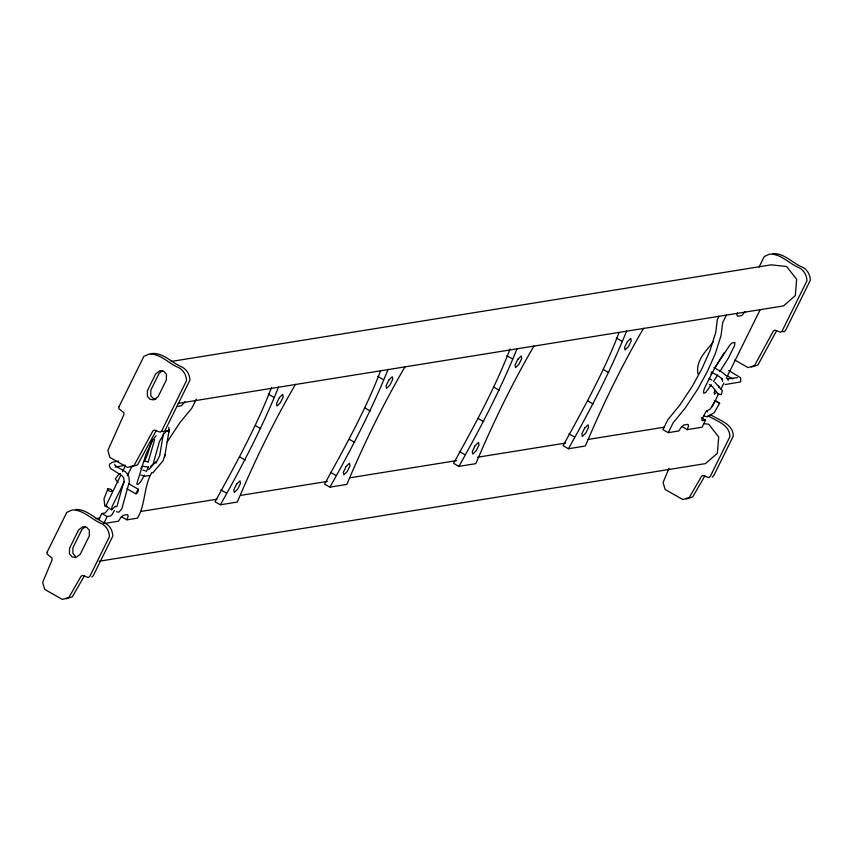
<?xml version="1.0" encoding="UTF-8"?>
<svg xmlns="http://www.w3.org/2000/svg" width="853" height="853" viewBox="0 0 853 853"><rect width="100%" height="100%" fill="white"/><g stroke="black" fill="none" stroke-linecap="round" stroke-linejoin="round"><path stroke-width="1.28" d="M697.967 373.966C695.504 360.83 705.836 351.169 713.279 341.925M128.558 483.694L138.389 489.281L138.261 491.061L136.523 493.791L135.563 493.695L126.894 488.769M152.847 472.861L163.179 460.609L165.013 454.585M168.745 432.599L168.915 427.246M159.884 454.532L163.509 433.079M164.661 456.707L169.203 429.816M114.91 464.267L114.728 465.056L117.298 467.007L125.476 471.73L128.483 475.473M148.155 462.273L154.564 439.604M116.872 506.703L124.101 480.665L123.781 477.979L121.947 475.697L110.453 468.404L109.291 465.621L109.632 464.149L112.233 462.283L118.61 461.078M108.022 488.652L107.617 489.985L110.4 491.541L112.532 491.179L111.061 489.387L108.022 488.652L103.981 498.802L104.855 506.255M152.037 440.052L147.356 455.012L144.381 461.526M121.584 516.801L126.926 519.829L128.217 516.033L127.566 514.583L123.344 515.265L121.03 517.185L118.46 521.194L104.898 523.379M681.952 426.575L687.283 429.603L688.584 425.807L687.934 424.357L683.711 425.039L681.398 426.958L678.828 430.968L668.251 432.674L662.92 429.645L667.782 419.804L679.884 405.036L692.551 385.855L702.222 368.091L709.952 350.647L715.688 332.585L717.362 319.502L718.983 316.218M737.482 312.891L736.832 314.789L737.482 316.239L741.705 315.557L745.309 311.622M295.501 384.308C273.418 422.235 254.333 461.654 237.305 502.065L220.383 504.784L215.052 501.756C235.609 464.469 256.199 427.161 271.585 387.358M220.383 504.784C241.911 466.58 262.095 427.716 278.579 387.038M405.036 366.673C382.954 404.599 363.868 444.018 346.84 484.419L329.919 487.148L324.588 484.12C344.815 447.143 365.553 410.357 380.566 370.842M329.919 487.148C351.447 448.945 371.631 410.08 388.115 369.402M534.021 345.913C511.939 383.829 492.863 423.248 475.825 463.659L458.914 466.378L453.583 463.35C474.14 426.063 494.719 388.765 510.115 348.952M458.914 466.378C480.442 428.174 500.626 389.309 517.11 348.632M643.557 328.266C621.474 366.193 602.399 405.612 585.361 446.023L568.45 448.742L563.108 445.714C583.335 408.736 604.073 371.961 619.097 332.435M568.45 448.742C589.977 410.538 610.162 371.673 626.646 330.996M135.563 493.695L138.389 489.281M669.04 468.265L663.069 482.563L665.137 489.505L682.816 499.549L689.331 497.48L701.486 476.39L702.84 475.473L708.843 477.648L710.25 476.422L729.869 436.725C729.955 424.527 716.2 421.03 707.915 415.656M151.823 472.487C143.571 486.754 145.714 504.144 137.493 518.134L126.926 519.829M155.95 463.179L159.916 455.246M715.166 390.354L714.153 392.423L714.526 394.225L716.125 392.657M98.905 519.37L101.806 513.506L105.196 512.962L108.118 509.401M120.731 475.217L105.868 505.978L111.615 509.838L115.283 506.17L115.816 506.895M122.491 471.666L125.412 465.738M103.661 523.582L107.147 516.534L110.527 515.99L111.914 514.86L114.483 510.339M124.303 481.806L112.01 506.693L111.615 509.838M127.236 475.878L131.916 466.399M140.894 468.596L142.056 466.239M144.477 475.164L140.67 481.785L138.069 484.397L136.715 484.046L145.991 454.265L153.209 439.231L156.142 435.67M146.226 471.624L148.55 466.911M196.254 399.236L191.936 407.99L179.834 422.747L167.167 441.929M668.251 432.674L673.124 422.832L685.215 408.065L697.882 388.893L707.563 371.13L715.283 353.675L721.03 335.613L722.694 322.53L726.479 314.874M759.085 267.021L764.288 256.486L769.63 254.109C781.135 253.65 789.483 264.11 799.613 267.959C804.198 270.657 806.789 275.476 806.97 280.733L782.094 331.06L780.687 332.286L774.684 330.1L773.34 331.017L754.542 365.532L748.028 367.59L734.785 360.051M724.25 352.662L714.483 368.603M701.305 417.757L705.57 420.177L702.094 427.225L687.283 429.603M712.191 406.785L718.631 393.745M720.977 389.011L723.909 383.082M726.244 378.348L760.215 309.607M156.302 430.37L137.514 464.885L130.989 466.943M776.72 330.474L757.933 364.988L751.408 367.046M703.757 415.848L707.19 416.914L714.238 412.617L719.612 403.234L715.113 400.697L710.442 408.843L706.615 411.178M84.458 575.732L72.292 596.833L65.777 598.891M704.877 475.846L692.721 496.936L686.196 498.994M184.941 401.848L181.348 405.783L177.115 406.465M710.954 374.051L712.372 371.865M711.349 384.703L705.783 392.423L703.81 393.308L703.565 391.154L705.047 387.07L714.963 367.515L729.933 344.985L731.981 342.959L734.945 342.479L734.55 345.625L728.473 357.929L719.815 371.631M713.471 381.44L717.704 374.904M150.437 466.836L153.22 463.755L159.49 441.406L163.883 433.932L166.463 431.245L168.521 430.616L165.322 431.533M148.699 469.694L156.312 461.324M91.804 577.001L93.212 575.775L112.831 536.079C112.649 530.811 110.069 525.992 105.484 523.305C95.355 519.456 86.995 508.996 75.501 509.444M712.234 477.104L713.63 475.878L733.249 436.182C733.271 423.493 718.663 420.209 710.176 414.473M107.286 506.277L106.284 506.81M162.539 370.756L159.116 373.315L150.821 390.088L150.768 395.685L153.391 398.714L155.939 399.14M85.449 526.749L82.016 529.308L72.921 547.722L72.857 553.32L75.49 556.337M120.508 473.5L118.268 474.876L115.368 478.97L117.991 482.627M150.459 354.411L152.591 353.451C164.096 353.003 172.445 363.463 182.574 367.312C187.17 370.01 189.75 374.819 189.931 380.086L165.066 430.402L163.659 431.629L161.825 431.426M115.23 467.113L125.359 465.194M171.282 361.437L771.208 264.835L786.647 266.541L796.638 279.283L795.316 295.596L783.47 305.928L178.266 403.373M705.57 420.177L702.19 420.721L701.774 419.889L705.751 411.914L707.148 410.879L707.414 412.01M95.984 518.677L99.929 518.038M140.713 511.48L217.025 499.186M240.706 495.38L327.541 481.391M349.901 477.797L456.472 460.641M477.52 457.251L565.667 443.059M588.037 439.455L664.338 427.172M99.033 561.253L705.538 463.595L717.394 453.263L718.706 436.949L708.726 424.208L703.576 423.642M149.606 475.505L144.669 476.241L141.001 475.046M727.684 378.881L737.45 377.602M725.071 384.554L740.649 381.931L740.692 377.762L728.601 370.49M773.01 253.565C784.515 253.106 792.863 263.566 802.993 267.416C807.588 270.113 810.169 274.933 810.35 280.189L785.485 330.506L784.078 331.742L782.244 331.54M719.612 403.234L715.113 400.697M144.786 461.238L147.953 461.729M142.941 466.303L148.166 467.113M717.959 394.043L721.307 394.619L722.374 390.695L714.846 382.261M116.562 511.768L118.887 512.184L121.808 508.836L129.4 481.518L128.814 476.528M142.952 470.078L145.159 470.792M727.129 375.768L732.855 378.956M616.335 338.033L621.666 341.061M603.412 369.552L608.754 372.58M587.888 400.963L593.23 403.991M506.799 355.669L512.131 358.697M493.876 387.187L499.218 390.216M568.919 433.878L574.261 436.907M478.352 418.599L483.694 421.627M377.804 376.44L383.136 379.468M459.383 451.514L464.725 454.553M364.892 407.958L370.223 410.986M349.367 439.359L354.699 442.398M268.268 394.075L273.6 397.103M255.356 425.594L260.687 428.622M330.399 472.285L335.73 475.313M239.832 456.995L245.163 460.034M220.863 489.921L226.194 492.949M101.806 513.506L107.147 516.534M714.014 367.579L722.224 372.303L726.031 375.576M711.295 372.004L719.186 376.546L722.619 379.489L721.489 378.135L722.64 381.462M728.227 380.278L727.63 378.519M709.003 378.327L711.839 380.033M709.376 384.564L712.735 387.038L717.81 393.478M718.589 385.919L718.962 387.72M69.53 548.266L69.477 553.864L72.11 556.881L75.917 557.521L80.203 554.322L89.298 535.919L89.362 530.31L86.729 527.293L82.922 526.653L78.636 529.852L69.53 548.266M147.441 390.631L147.377 396.229L150.011 399.257L153.817 399.897L158.104 396.698L166.399 379.926L166.452 374.328L163.829 371.3L160.023 370.66L155.726 373.859L147.441 390.631M47.16 552.072L47 554.002L52.054 558.118L52.108 559.824L42.65 582.45L44.719 589.402L62.386 599.435L68.912 597.377L81.067 576.276L82.41 575.37L88.424 577.545L89.832 576.319L109.451 536.622C109.269 531.355 106.689 526.546 102.093 523.849C91.964 519.999 83.615 509.54 72.11 509.987L66.779 512.376L47.16 552.072M119.004 406.7L118.844 408.64L123.898 412.745L123.952 414.451L107.862 450.501L109.93 457.443L127.609 467.487L134.124 465.429L152.922 430.914L154.265 429.997L160.268 432.172L161.675 430.946L186.551 380.63C186.37 375.363 183.779 370.554 179.194 367.856C169.065 364.007 160.716 353.547 149.211 354.006L143.869 356.383L119.004 406.7M236.665 484.046L233.797 489.857L234.266 492.458L237.603 489.249L240.471 483.438L240.002 480.836L236.665 484.046M279.389 397.615L276.521 403.426L276.98 406.017L280.328 402.808L283.196 396.997L282.727 394.395L279.389 397.615M346.201 466.41L343.332 472.221L343.802 474.822L347.139 471.613L350.007 465.802L349.538 463.2L346.201 466.41M388.925 379.98L386.057 385.791L386.516 388.382L389.853 385.172L392.732 379.361L392.263 376.759L388.925 379.98M475.196 445.65L472.317 451.45L472.786 454.052L476.123 450.842L479.002 445.031L478.533 442.43L475.196 445.65M517.91 359.209L515.041 365.02L515.511 367.611L518.848 364.402L521.716 358.591L521.258 356L517.91 359.209M584.731 428.003L581.853 433.814L582.322 436.416L585.659 433.207L588.538 427.396L588.069 424.794L584.731 428.003M627.445 341.573L624.577 347.384L625.046 349.975L628.384 346.766L631.252 340.955L630.783 338.364L627.445 341.573"/></g></svg>
